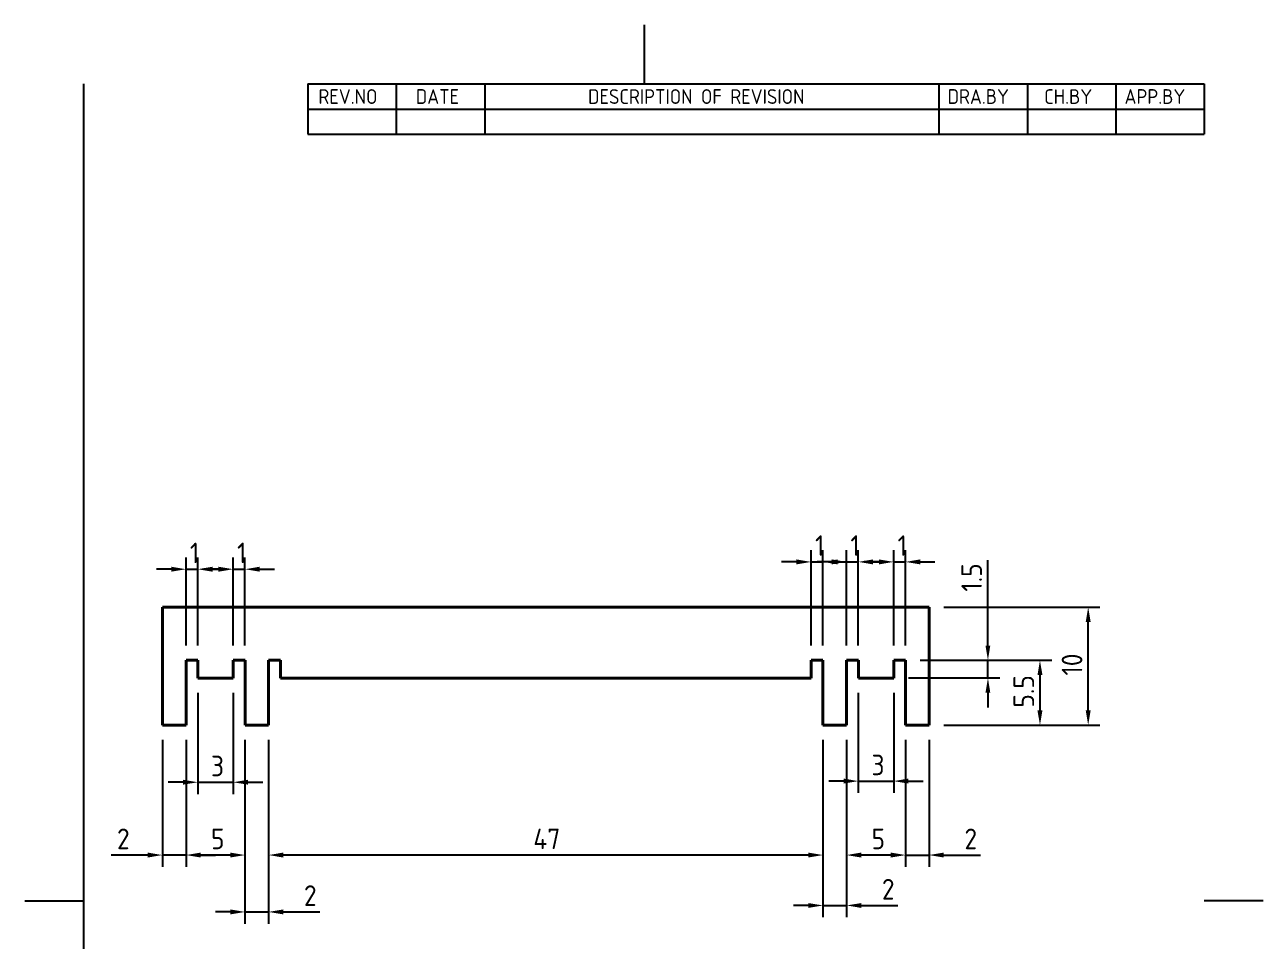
# Model space of a CAD drawing. Header units: millimetres. Extents: x 0 to 105, y 0 to 149.
# Drawn here: x 0 to 105, y 70.8 to 148.5 of the extents above; entities that cross this region are included whole.
import ezdxf

# ---------------------------------------------------------------- set-up
doc = ezdxf.new("R2010")
doc.units = ezdxf.units.MM
doc.header["$LTSCALE"] = 0.5
doc.layers.get('0').update_dxf_attribs({"color": 3, "lineweight": 25})
for name, color, linetype, lineweight in [('가시적인 것(ISO)', 3, 'Continuous', 40), ('경계(ISO)', 7, 'Continuous', 25), ('기호(ISO)', 5, 'Continuous', 25), ('치수(ISO)', 2, 'Continuous', 25)]:
    doc.layers.add(name, color=color, linetype=linetype, lineweight=lineweight)
doc.styles.add('ISO ProportionalPSTEK', font='isocp.shx')
doc.styles.add('치수 텍스트_PSTEK_POSCO', font='isocp.shx')
doc.dimstyles.new('치수_PSTEK_POSCO', dxfattribs={"dimscale": 0.5, "dimtxt": 3.5, "dimasz": 2.5, "dimexe": 2, "dimexo": 2.5, "dimgap": 1, "dimtad": 1, "dimrnd": 1e-08, "dimdsep": 46, "dimtxsty": '치수 텍스트_PSTEK_POSCO', "dimcen": 0.09, "dimdle": 10, "dimclrd": 7, "dimclre": 7, "dimclrt": 2, "dimadec": 1, "dimazin": 2, "dimtfac": 1, "dimtmove": 0, "dimatfit": 3, "dimfxl": 0, "dimtolj": 1, "dimlwd": -1, "dimlwe": -1, "dimarcsym": 0})

# ---------------------------------------------------------------- blocks, each defined once
blk = doc.blocks.new('경계 Default Border')
at = {"layer": '경계(ISO)', "flags": 128}
for points in [[(105, 297), (105, 287)], [(10, 10), (10, 287)], [(0, 148.5), (10, 148.5)], [(210, 148.5), (200, 148.5)]]:
    blk.add_lwpolyline(points, dxfattribs=at)
blk = doc.blocks.new('리비전 내역')
at = {"layer": '기호(ISO)'}
for p, q in [((48, 287), (200, 287)), ((48, 287), (48, 282.72)), ((63, 287), (63, 282.72)), ((78, 287), (78, 282.72)), ((155, 287), (155, 282.72)), ((170, 287), (170, 282.72)), ((185, 287), (185, 282.72)), ((200, 287), (200, 282.72)), ((48, 282.72), (200, 282.72)), ((48, 282.72), (48, 278.44)), ((63, 282.72), (63, 278.44)), ((78, 282.72), (78, 278.44)), ((155, 282.72), (155, 278.44)), ((170, 282.72), (170, 278.44)), ((185, 282.72), (185, 278.44)), ((200, 282.72), (200, 278.44)), ((48, 278.44), (200, 278.44))]:
    blk.add_line(p, q, dxfattribs=at)
at = {"layer": '기호(ISO)', "color": 2, "char_height": 2.5, "attachment_point": 7, "style": 'ISO ProportionalPSTEK'}
for s, insert in [('REV.NO', (49.79, 283.58)), ('DATE', (66.31, 283.58)), ('DESCRIPTION OF REVISION', (95.51, 283.58)), ('DRA.BY', (156.48, 283.58)), ('CH.BY', (172.86, 283.58)), ('APP.BY', (186.48, 283.58))]:
    blk.add_mtext(s, dxfattribs=dict(at, insert=insert))
blk = doc.blocks.new('*D23')
at = {"layer": 'Defpoints', "color": 0}
for p in [(74.67, 89.13), (76.67, 89.13), (76.67, 78.12)]:
    blk.add_point(p, dxfattribs=at)
at = {"layer": '치수(ISO)', "color": 7}
for p, q in [((74.67, 87.88), (74.67, 77.12)), ((76.67, 87.88), (76.67, 77.12)), ((73.42, 78.12), (72.17, 78.12)), ((74.67, 78.12), (76.67, 78.12)), ((77.92, 78.12), (81.02, 78.12))]:
    blk.add_line(p, q, dxfattribs=at)
for points in [[(73.42, 78.33), (73.42, 77.91), (74.67, 78.12)], [(77.92, 78.33), (77.92, 77.91), (76.67, 78.12)]]:
    blk.add_solid(points, dxfattribs=at)
at = {"layer": '치수(ISO)', "color": 2, "insert": (79.67, 79.49), "char_height": 1.75, "attachment_point": 4, "style": '치수 텍스트_PSTEK_POSCO'}
blk.add_mtext('\\A1;2', dxfattribs=at)
blk = doc.blocks.new('*D24')
at = {"layer": 'Defpoints', "color": 0}
for p in [(69.67, 89.13), (74.67, 89.13), (69.67, 78.12)]:
    blk.add_point(p, dxfattribs=at)
at = {"layer": '치수(ISO)', "color": 7}
for p, q in [((69.67, 87.88), (69.67, 77.12)), ((74.67, 87.88), (74.67, 77.12)), ((73.42, 78.12), (70.92, 78.12))]:
    blk.add_line(p, q, dxfattribs=at)
for points in [[(70.92, 78.33), (70.92, 77.91), (69.67, 78.12)], [(73.42, 78.33), (73.42, 77.91), (74.67, 78.12)]]:
    blk.add_solid(points, dxfattribs=at)
at = {"layer": '치수(ISO)', "color": 2, "insert": (71.79, 79.49), "char_height": 1.75, "attachment_point": 4, "style": '치수 텍스트_PSTEK_POSCO'}
blk.add_mtext('\\A1;5', dxfattribs=at)
blk = doc.blocks.new('*D25')
at = {"layer": 'Defpoints', "color": 0}
for p in [(67.67, 89.13), (69.67, 89.13), (69.67, 73.85)]:
    blk.add_point(p, dxfattribs=at)
at = {"layer": '치수(ISO)', "color": 7}
for p, q in [((67.67, 87.88), (67.67, 72.85)), ((69.67, 87.88), (69.67, 72.85)), ((66.42, 73.85), (65.17, 73.85)), ((67.67, 73.85), (69.67, 73.85)), ((70.92, 73.85), (74.02, 73.85))]:
    blk.add_line(p, q, dxfattribs=at)
for points in [[(66.42, 74.05), (66.42, 73.64), (67.67, 73.85)], [(70.92, 74.05), (70.92, 73.64), (69.67, 73.85)]]:
    blk.add_solid(points, dxfattribs=at)
at = {"layer": '치수(ISO)', "color": 2, "insert": (72.67, 75.22), "char_height": 1.75, "attachment_point": 4, "style": '치수 텍스트_PSTEK_POSCO'}
blk.add_mtext('\\A1;2', dxfattribs=at)
blk = doc.blocks.new('*D26')
at = {"layer": 'Defpoints', "color": 0}
for p in [(20.67, 89.13), (67.67, 89.13), (20.67, 78.12)]:
    blk.add_point(p, dxfattribs=at)
at = {"layer": '치수(ISO)', "color": 7}
for p, q in [((20.67, 87.88), (20.67, 77.12)), ((67.67, 87.88), (67.67, 77.12)), ((66.42, 78.12), (21.92, 78.12))]:
    blk.add_line(p, q, dxfattribs=at)
for points in [[(21.92, 78.33), (21.92, 77.91), (20.67, 78.12)], [(66.42, 78.33), (66.42, 77.91), (67.67, 78.12)]]:
    blk.add_solid(points, dxfattribs=at)
at = {"layer": '치수(ISO)', "color": 2, "insert": (43.12, 79.49), "char_height": 1.75, "attachment_point": 4, "style": '치수 텍스트_PSTEK_POSCO'}
blk.add_mtext('\\A1;47', dxfattribs=at)
blk = doc.blocks.new('*D27')
at = {"layer": 'Defpoints', "color": 0}
for p in [(13.67, 89.13), (18.67, 89.13), (13.67, 78.12)]:
    blk.add_point(p, dxfattribs=at)
at = {"layer": '치수(ISO)', "color": 7}
for p, q in [((13.67, 87.88), (13.67, 77.12)), ((18.67, 87.88), (18.67, 77.12)), ((17.42, 78.12), (14.92, 78.12))]:
    blk.add_line(p, q, dxfattribs=at)
for points in [[(14.92, 78.33), (14.92, 77.91), (13.67, 78.12)], [(17.42, 78.33), (17.42, 77.91), (18.67, 78.12)]]:
    blk.add_solid(points, dxfattribs=at)
at = {"layer": '치수(ISO)', "color": 2, "insert": (15.79, 79.49), "char_height": 1.75, "attachment_point": 4, "style": '치수 텍스트_PSTEK_POSCO'}
blk.add_mtext('\\A1;5', dxfattribs=at)
blk = doc.blocks.new('*D28')
at = {"layer": 'Defpoints', "color": 0}
for p in [(11.67, 89.13), (13.67, 89.13), (13.67, 78.12)]:
    blk.add_point(p, dxfattribs=at)
at = {"layer": '치수(ISO)', "color": 7}
for p, q in [((11.67, 87.88), (11.67, 77.12)), ((13.67, 87.88), (13.67, 77.12)), ((10.42, 78.12), (7.32, 78.12)), ((13.67, 78.12), (11.67, 78.12)), ((14.92, 78.12), (16.17, 78.12))]:
    blk.add_line(p, q, dxfattribs=at)
for points in [[(10.42, 78.33), (10.42, 77.91), (11.67, 78.12)], [(14.92, 78.33), (14.92, 77.91), (13.67, 78.12)]]:
    blk.add_solid(points, dxfattribs=at)
at = {"layer": '치수(ISO)', "color": 2, "insert": (7.82, 79.49), "char_height": 1.75, "attachment_point": 4, "style": '치수 텍스트_PSTEK_POSCO'}
blk.add_mtext('\\A1;2', dxfattribs=at)
blk = doc.blocks.new('*D32')
at = {"layer": 'Defpoints', "color": 0}
for p in [(14.67, 102.35), (13.67, 94.63), (14.67, 94.63)]:
    blk.add_point(p, dxfattribs=at)
at = {"layer": '치수(ISO)', "color": 7}
for p, q in [((13.67, 95.88), (13.67, 103.35)), ((14.67, 95.88), (14.67, 103.35)), ((12.42, 102.35), (11.17, 102.35)), ((13.67, 102.35), (14.67, 102.35)), ((15.92, 102.35), (17.17, 102.35))]:
    blk.add_line(p, q, dxfattribs=at)
for points in [[(12.42, 102.56), (12.42, 102.14), (13.67, 102.35)], [(15.92, 102.56), (15.92, 102.14), (14.67, 102.35)]]:
    blk.add_solid(points, dxfattribs=at)
at = {"layer": '치수(ISO)', "color": 2, "insert": (14, 103.73), "char_height": 1.75, "attachment_point": 4, "style": '치수 텍스트_PSTEK_POSCO'}
blk.add_mtext('\\A1;1', dxfattribs=at)
blk = doc.blocks.new('*D33')
at = {"layer": 'Defpoints', "color": 0}
for p in [(18.67, 102.35), (17.67, 94.63), (18.67, 94.63)]:
    blk.add_point(p, dxfattribs=at)
at = {"layer": '치수(ISO)', "color": 7}
for p, q in [((17.67, 95.88), (17.67, 103.35)), ((18.67, 95.88), (18.67, 103.35)), ((16.42, 102.35), (15.17, 102.35)), ((17.67, 102.35), (18.67, 102.35)), ((19.92, 102.35), (21.17, 102.35))]:
    blk.add_line(p, q, dxfattribs=at)
for points in [[(16.42, 102.56), (16.42, 102.14), (17.67, 102.35)], [(19.92, 102.56), (19.92, 102.14), (18.67, 102.35)]]:
    blk.add_solid(points, dxfattribs=at)
at = {"layer": '치수(ISO)', "color": 2, "insert": (18, 103.73), "char_height": 1.75, "attachment_point": 4, "style": '치수 텍스트_PSTEK_POSCO'}
blk.add_mtext('\\A1;1', dxfattribs=at)
blk = doc.blocks.new('*D34')
at = {"layer": 'Defpoints', "color": 0}
for p in [(76.67, 99.13), (90.16, 99.13), (76.67, 89.13)]:
    blk.add_point(p, dxfattribs=at)
at = {"layer": '치수(ISO)', "color": 7}
for p, q in [((77.92, 99.13), (91.16, 99.13)), ((90.16, 90.38), (90.16, 97.88)), ((77.92, 89.13), (91.16, 89.13))]:
    blk.add_line(p, q, dxfattribs=at)
for points in [[(89.95, 97.88), (90.37, 97.88), (90.16, 99.13)], [(89.95, 90.38), (90.37, 90.38), (90.16, 89.13)]]:
    blk.add_solid(points, dxfattribs=at)
at = {"layer": '치수(ISO)', "color": 2, "insert": (88.79, 93.34), "char_height": 1.75, "attachment_point": 4, "rotation": 90, "style": '치수 텍스트_PSTEK_POSCO'}
blk.add_mtext('\\A1;10', dxfattribs=at)
blk = doc.blocks.new('*D35')
at = {"layer": 'Defpoints', "color": 0}
for p in [(74.67, 94.63), (76.67, 89.13), (86.07, 89.13)]:
    blk.add_point(p, dxfattribs=at)
at = {"layer": '치수(ISO)', "color": 7}
for p, q in [((75.92, 94.63), (87.07, 94.63)), ((86.07, 93.38), (86.07, 90.38)), ((77.92, 89.13), (87.07, 89.13))]:
    blk.add_line(p, q, dxfattribs=at)
for points in [[(85.86, 93.38), (86.28, 93.38), (86.07, 94.63)], [(85.86, 90.38), (86.28, 90.38), (86.07, 89.13)]]:
    blk.add_solid(points, dxfattribs=at)
at = {"layer": '치수(ISO)', "color": 2, "insert": (84.7, 90.62), "char_height": 1.75, "attachment_point": 4, "rotation": 90, "style": '치수 텍스트_PSTEK_POSCO'}
blk.add_mtext('\\A1;5.5', dxfattribs=at)
blk = doc.blocks.new('*D36')
at = {"layer": 'Defpoints', "color": 0}
for p in [(74.67, 94.63), (73.67, 93.13), (81.66, 93.13)]:
    blk.add_point(p, dxfattribs=at)
at = {"layer": '치수(ISO)', "color": 7}
for p, q in [((81.66, 95.88), (81.66, 103.12)), ((75.92, 94.63), (82.66, 94.63)), ((81.66, 93.13), (81.66, 94.63)), ((74.92, 93.13), (82.66, 93.13)), ((81.66, 91.88), (81.66, 90.63))]:
    blk.add_line(p, q, dxfattribs=at)
for points in [[(81.45, 95.88), (81.86, 95.88), (81.66, 94.63)], [(81.45, 91.88), (81.86, 91.88), (81.66, 93.13)]]:
    blk.add_solid(points, dxfattribs=at)
at = {"layer": '치수(ISO)', "color": 2, "insert": (80.28, 100.45), "char_height": 1.75, "attachment_point": 4, "rotation": 90, "style": '치수 텍스트_PSTEK_POSCO'}
blk.add_mtext('\\A1;1.5', dxfattribs=at)
blk = doc.blocks.new('*D37')
at = {"layer": 'Defpoints', "color": 0}
for p in [(67.67, 102.97), (66.67, 94.63), (67.67, 94.63)]:
    blk.add_point(p, dxfattribs=at)
at = {"layer": '치수(ISO)', "color": 7}
for p, q in [((66.67, 95.88), (66.67, 103.97)), ((67.67, 95.88), (67.67, 103.97)), ((65.42, 102.97), (64.17, 102.97)), ((66.67, 102.97), (67.67, 102.97)), ((68.92, 102.97), (70.17, 102.97))]:
    blk.add_line(p, q, dxfattribs=at)
for points in [[(65.42, 103.18), (65.42, 102.76), (66.67, 102.97)], [(68.92, 103.18), (68.92, 102.76), (67.67, 102.97)]]:
    blk.add_solid(points, dxfattribs=at)
at = {"layer": '치수(ISO)', "color": 2, "insert": (67, 104.35), "char_height": 1.75, "attachment_point": 4, "style": '치수 텍스트_PSTEK_POSCO'}
blk.add_mtext('\\A1;1', dxfattribs=at)
blk = doc.blocks.new('*D38')
at = {"layer": 'Defpoints', "color": 0}
for p in [(70.67, 102.97), (69.67, 94.63), (70.67, 94.63)]:
    blk.add_point(p, dxfattribs=at)
at = {"layer": '치수(ISO)', "color": 7}
for p, q in [((69.67, 95.88), (69.67, 103.97)), ((70.67, 95.88), (70.67, 103.97)), ((68.42, 102.97), (67.17, 102.97)), ((69.67, 102.97), (70.67, 102.97)), ((71.92, 102.97), (73.17, 102.97))]:
    blk.add_line(p, q, dxfattribs=at)
for points in [[(68.42, 103.18), (68.42, 102.76), (69.67, 102.97)], [(71.92, 103.18), (71.92, 102.76), (70.67, 102.97)]]:
    blk.add_solid(points, dxfattribs=at)
at = {"layer": '치수(ISO)', "color": 2, "insert": (70, 104.35), "char_height": 1.75, "attachment_point": 4, "style": '치수 텍스트_PSTEK_POSCO'}
blk.add_mtext('\\A1;1', dxfattribs=at)
blk = doc.blocks.new('*D39')
at = {"layer": 'Defpoints', "color": 0}
for p in [(74.67, 102.97), (73.67, 94.63), (74.67, 94.63)]:
    blk.add_point(p, dxfattribs=at)
at = {"layer": '치수(ISO)', "color": 7}
for p, q in [((73.67, 95.88), (73.67, 103.97)), ((74.67, 95.88), (74.67, 103.97)), ((72.42, 102.97), (71.17, 102.97)), ((73.67, 102.97), (74.67, 102.97)), ((75.92, 102.97), (77.17, 102.97))]:
    blk.add_line(p, q, dxfattribs=at)
for points in [[(72.42, 103.18), (72.42, 102.76), (73.67, 102.97)], [(75.92, 103.18), (75.92, 102.76), (74.67, 102.97)]]:
    blk.add_solid(points, dxfattribs=at)
at = {"layer": '치수(ISO)', "color": 2, "insert": (74, 104.35), "char_height": 1.75, "attachment_point": 4, "style": '치수 텍스트_PSTEK_POSCO'}
blk.add_mtext('\\A1;1', dxfattribs=at)
blk = doc.blocks.new('*D40')
at = {"layer": 'Defpoints', "color": 0}
for p in [(70.67, 93.13), (73.67, 93.13), (73.67, 84.39)]:
    blk.add_point(p, dxfattribs=at)
at = {"layer": '치수(ISO)', "color": 7}
for p, q in [((70.67, 91.88), (70.67, 83.39)), ((73.67, 91.88), (73.67, 83.39)), ((69.42, 84.39), (68.17, 84.39)), ((70.67, 84.39), (73.67, 84.39)), ((74.92, 84.39), (76.17, 84.39))]:
    blk.add_line(p, q, dxfattribs=at)
for points in [[(69.42, 84.6), (69.42, 84.18), (70.67, 84.39)], [(74.92, 84.6), (74.92, 84.18), (73.67, 84.39)]]:
    blk.add_solid(points, dxfattribs=at)
at = {"layer": '치수(ISO)', "color": 2, "insert": (71.79, 85.76), "char_height": 1.75, "attachment_point": 4, "style": '치수 텍스트_PSTEK_POSCO'}
blk.add_mtext('\\A1;3', dxfattribs=at)
blk = doc.blocks.new('*D41')
at = {"layer": 'Defpoints', "color": 0}
for p in [(18.67, 89.13), (20.67, 89.13), (18.67, 73.3)]:
    blk.add_point(p, dxfattribs=at)
at = {"layer": '치수(ISO)', "color": 7}
for p, q in [((18.67, 87.88), (18.67, 72.3)), ((20.67, 87.88), (20.67, 72.3)), ((17.42, 73.3), (16.17, 73.3)), ((18.67, 73.3), (20.67, 73.3)), ((21.92, 73.3), (25.02, 73.3))]:
    blk.add_line(p, q, dxfattribs=at)
for points in [[(17.42, 73.51), (17.42, 73.09), (18.67, 73.3)], [(21.92, 73.51), (21.92, 73.09), (20.67, 73.3)]]:
    blk.add_solid(points, dxfattribs=at)
at = {"layer": '치수(ISO)', "color": 2, "insert": (23.67, 74.68), "char_height": 1.75, "attachment_point": 4, "style": '치수 텍스트_PSTEK_POSCO'}
blk.add_mtext('\\A1;2', dxfattribs=at)
blk = doc.blocks.new('*D42')
at = {"layer": 'Defpoints', "color": 0}
for p in [(14.67, 93.13), (17.67, 93.13), (17.67, 84.29)]:
    blk.add_point(p, dxfattribs=at)
at = {"layer": '치수(ISO)', "color": 7}
for p, q in [((14.67, 91.88), (14.67, 83.29)), ((17.67, 91.88), (17.67, 83.29)), ((13.42, 84.29), (12.17, 84.29)), ((14.67, 84.29), (17.67, 84.29)), ((18.92, 84.29), (20.17, 84.29))]:
    blk.add_line(p, q, dxfattribs=at)
for points in [[(13.42, 84.5), (13.42, 84.09), (14.67, 84.29)], [(18.92, 84.5), (18.92, 84.09), (17.67, 84.29)]]:
    blk.add_solid(points, dxfattribs=at)
at = {"layer": '치수(ISO)', "color": 2, "insert": (15.79, 85.67), "char_height": 1.75, "attachment_point": 4, "style": '치수 텍스트_PSTEK_POSCO'}
blk.add_mtext('\\A1;3', dxfattribs=at)

msp = doc.modelspace()

# ---------------------------------------------------------------- linework, layer by layer
at = {"layer": '가시적인 것(ISO)'}
for p, q in [((76.674, 99.128), (11.674, 99.128)), ((11.674, 99.128), (11.674, 89.128)), ((76.674, 89.128), (76.674, 99.128)), ((13.674, 89.128), (13.674, 94.628)), ((13.674, 94.628), (14.674, 94.628)), ((14.674, 94.628), (14.674, 93.128)), ((17.674, 93.128), (17.674, 94.628)), ((17.674, 94.628), (18.674, 94.628)), ((18.674, 94.628), (18.674, 89.128)), ((20.674, 89.128), (20.674, 94.628)), ((20.674, 94.628), (21.674, 94.628)), ((21.674, 94.628), (21.674, 93.128)), ((66.674, 93.128), (66.674, 94.628)), ((66.674, 94.628), (67.674, 94.628)), ((67.674, 94.628), (67.674, 89.128)), ((69.674, 89.128), (69.674, 94.628)), ((69.674, 94.628), (70.674, 94.628)), ((70.674, 94.628), (70.674, 93.128)), ((73.674, 93.128), (73.674, 94.628)), ((73.674, 94.628), (74.674, 94.628)), ((74.674, 94.628), (74.674, 89.128)), ((14.674, 93.128), (17.674, 93.128)), ((21.674, 93.128), (66.674, 93.128)), ((70.674, 93.128), (73.674, 93.128)), ((11.674, 89.128), (13.674, 89.128)), ((18.674, 89.128), (20.674, 89.128)), ((67.674, 89.128), (69.674, 89.128)), ((74.674, 89.128), (76.674, 89.128))]:
    msp.add_line(p, q, dxfattribs=at)

# ---------------------------------------------------------------- block references
at = {"xscale": 0.5, "yscale": 0.5, "zscale": 0.5}
msp.add_blockref('경계 Default Border', (0, 0), dxfattribs=at)
at = {"layer": '기호(ISO)', "xscale": 0.5, "yscale": 0.5, "zscale": 0.5}
msp.add_blockref('리비전 내역', (0, 0), dxfattribs=at)

# ---------------------------------------------------------------- dimensions: what is measured, and where the dimension line sits
at = {"layer": '치수(ISO)', "color": 7}
for base, p1, p2, angle, override, picture, middle in [((67.674, 102.972), (66.674, 94.628), (67.674, 94.628), 180, {"dimdec": 2, "dimtp": 0, "dimtm": 0, "dimtdec": 2, "dimtofl": 1, "dimatfit": 1}, '*D37', (67.174, 102.972)), ((70.674, 102.972), (69.674, 94.628), (70.674, 94.628), 180, {"dimdec": 2, "dimtp": 0, "dimtm": 0, "dimtdec": 2, "dimtofl": 1, "dimatfit": 1}, '*D38', (70.174, 102.972)), ((74.674, 102.972), (73.674, 94.628), (74.674, 94.628), 180, {"dimdec": 2, "dimtp": 0, "dimtm": 0, "dimtdec": 2, "dimtofl": 1, "dimatfit": 1}, '*D39', (74.174, 102.972)), ((14.674, 102.353), (13.674, 94.628), (14.674, 94.628), 180, {"dimdec": 2, "dimtp": 0, "dimtm": 0, "dimtdec": 2, "dimtofl": 1, "dimatfit": 1}, '*D32', (14.174, 102.353)), ((18.674, 102.353), (17.674, 94.628), (18.674, 94.628), 180, {"dimdec": 2, "dimtp": 0, "dimtm": 0, "dimtdec": 2, "dimtofl": 1, "dimatfit": 1}, '*D33', (18.174, 102.353)), ((81.656, 93.128), (74.674, 94.628), (73.674, 93.128), 270, {"dimdec": 2, "dimtp": 0, "dimtm": 0, "dimtdec": 2, "dimtofl": 1, "dimatfit": 1}, '*D36', (81.656, 101.537)), ((90.161, 99.128), (76.674, 89.128), (76.674, 99.128), 90, {"dimdec": 2, "dimtp": 0, "dimtm": 0, "dimtdec": 2, "dimtofl": 0, "dimatfit": 1}, '*D34', (90.161, 94.128)), ((86.073, 89.128), (74.674, 94.628), (76.674, 89.128), 90, {"dimdec": 2, "dimtp": 0, "dimtm": 0, "dimtdec": 2, "dimtofl": 0, "dimatfit": 1}, '*D35', (86.073, 91.878)), ((17.674, 84.294), (14.674, 93.128), (17.674, 93.128), 180, {"dimdec": 2, "dimtp": 0, "dimtm": 0, "dimtdec": 2, "dimtofl": 1, "dimatfit": 1}, '*D42', (16.174, 84.294)), ((73.674, 84.388), (70.674, 93.128), (73.674, 93.128), 180, {"dimdec": 2, "dimtp": 0, "dimtm": 0, "dimtdec": 2, "dimtofl": 1, "dimatfit": 1}, '*D40', (72.174, 84.388)), ((13.674, 78.117), (11.674, 89.128), (13.674, 89.128), 180, {"dimdec": 2, "dimtp": 0, "dimtm": 0, "dimtdec": 2, "dimtofl": 1, "dimatfit": 1}, '*D28', (8.249, 78.117)), ((13.674, 78.117), (18.674, 89.128), (13.674, 89.128), 180, {"dimdec": 2, "dimtp": 0, "dimtm": 0, "dimtdec": 2, "dimtofl": 0, "dimatfit": 1}, '*D27', (16.174, 78.117)), ((18.674, 73.301), (20.674, 89.128), (18.674, 89.128), 180, {"dimdec": 2, "dimtp": 0, "dimtm": 0, "dimtdec": 2, "dimtofl": 1, "dimatfit": 1}, '*D41', (24.099, 73.301)), ((20.674, 78.117), (67.674, 89.128), (20.674, 89.128), 180, {"dimdec": 2, "dimtp": 0, "dimtm": 0, "dimtdec": 2, "dimtofl": 0, "dimatfit": 1}, '*D26', (44.174, 78.117)), ((69.674, 73.846), (67.674, 89.128), (69.674, 89.128), 180, {"dimdec": 2, "dimtp": 0, "dimtm": 0, "dimtdec": 2, "dimtofl": 1, "dimatfit": 1}, '*D25', (73.099, 73.846)), ((69.674, 78.117), (74.674, 89.128), (69.674, 89.128), 180, {"dimdec": 2, "dimtp": 0, "dimtm": 0, "dimtdec": 2, "dimtofl": 0, "dimatfit": 1}, '*D24', (72.174, 78.117)), ((76.674, 78.117), (74.674, 89.128), (76.674, 89.128), 180, {"dimdec": 2, "dimtp": 0, "dimtm": 0, "dimtdec": 2, "dimtofl": 1, "dimatfit": 1}, '*D23', (80.099, 78.117))]:
    dim = msp.add_linear_dim(base=base, p1=p1, p2=p2, angle=angle, dimstyle='치수_PSTEK_POSCO', override=override, dxfattribs=at)
    dim.commit()
    dim.dimension.update_dxf_attribs({"geometry": picture, "text_midpoint": middle, "dimtype": 160})

doc.saveas('drawing.dxf')
